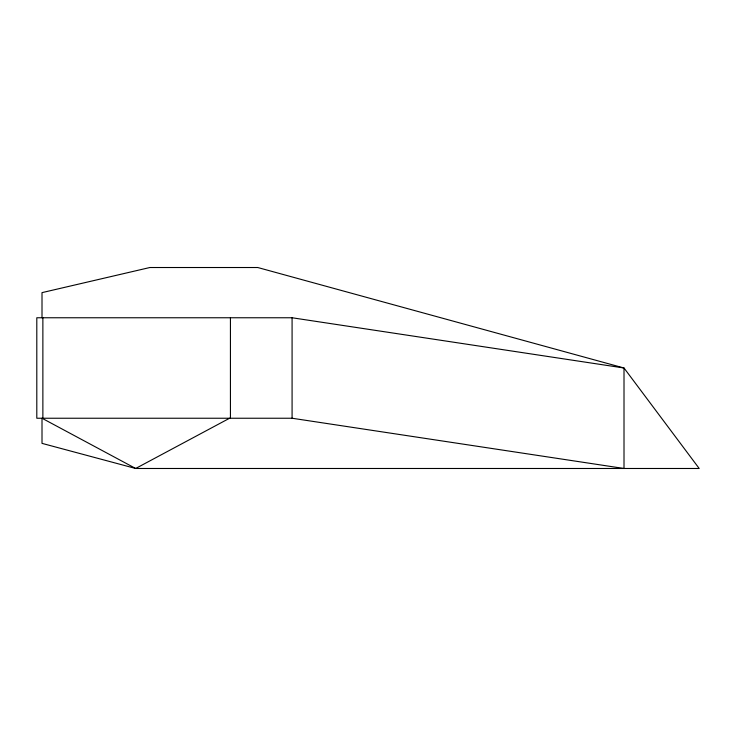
<?xml version="1.0" encoding="UTF-8"?>
<svg xmlns="http://www.w3.org/2000/svg" width="736" height="736" viewBox="0 0 736 736"><rect width="100%" height="100%" fill="white"/><g stroke="black" fill="none" stroke-linecap="round" stroke-linejoin="round"><path stroke-width="1.1" d="M229.568 418.241L135.672 468.482L42.007 443.366L42.007 418.241L135.672 468.482L699.2 468.482L624.008 368L257.756 267.518L149.886 267.518L42.007 292.634L42.007 317.759M292.082 317.759L36.8 317.759L36.8 418.241L292.082 418.241L624.008 468.482L624.008 368L292.082 317.759L292.082 418.241M230.432 317.759L230.432 418.241M42.872 317.759L42.872 418.241"/></g></svg>
